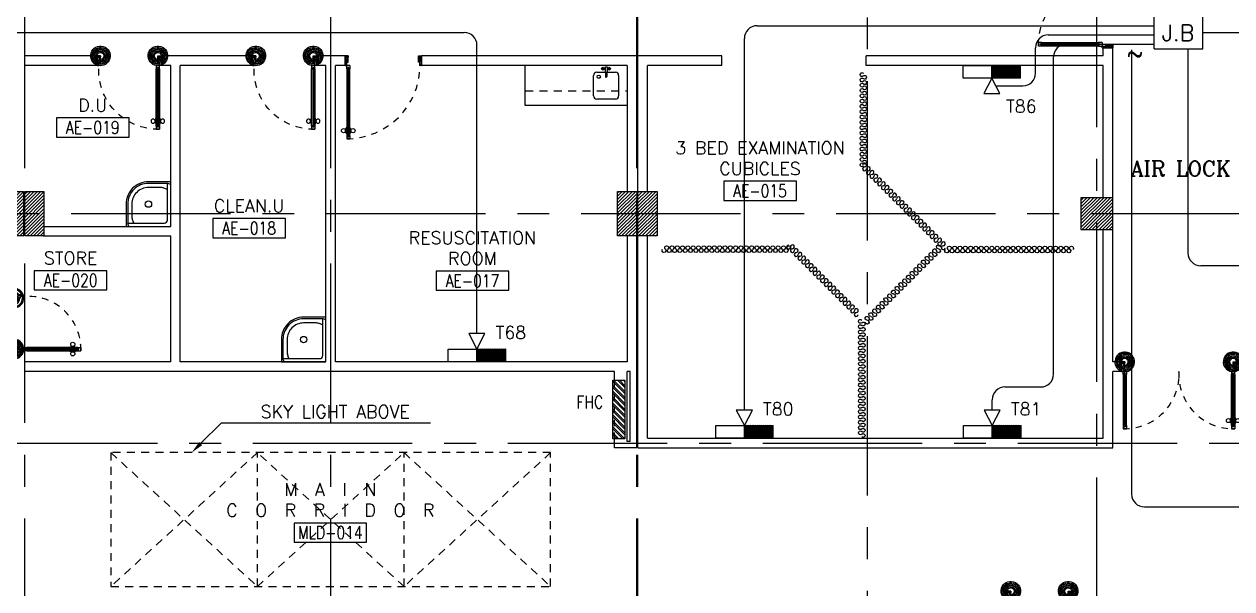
# Model space of a CAD drawing. Extents: x -1.4 to 90.6, y -12.3 to 78.9.
# Drawn here: x 42.56 to 61.51, y 45.17 to 54.03 of the extents above; entities that cross this region are included whole.
import ezdxf
from ezdxf.enums import TextEntityAlignment as Align

# ---------------------------------------------------------------- set-up
doc = ezdxf.new("R2010")
doc.units = 0
doc.header["$MEASUREMENT"] = 0
for name, pattern in [('CENTERX2', [4, 2.5, -0.5, 0.5, -0.5]), ('HIDDEN', [0.375, 0.25, -0.125]), ('HIDDEN2', [0.1875, 0.125, -0.0625])]:
    doc.linetypes.add(name, pattern=pattern)
doc.layers.get('0').update_dxf_attribs({"color": 11, "linetype": 'CONTINUOUS'})
for name, color, linetype in [('AXES', 11, 'CENTERX2'), ('COL', 11, 'CONTINUOUS'), ('DOOR', 11, 'CONTINUOUS'), ('E-CLINE', 4, 'CONTINUOUS'), ('E-SOCKETS', 4, 'CONTINUOUS'), ('E-TEL', 4, 'CONTINUOUS'), ('E-TEXT', 2, 'CONTINUOUS'), ('E-WIRE', 4, 'CONTINUOUS'), ('EJ', 11, 'CONTINUOUS'), ('FHC', 11, 'CONTINUOUS'), ('FIX', 11, 'CONTINUOUS'), ('HAT', 11, 'CONTINUOUS'), ('HIDDEN', 11, 'HIDDEN2'), ('Locker', 11, 'CONTINUOUS'), ('ME-FIX', 11, 'CONTINUOUS'), ('RM-BOX', 11, 'CONTINUOUS'), ('RM-IND', 11, 'CONTINUOUS'), ('RM-NAME', 11, 'CONTINUOUS'), ('RM-NO', 11, 'CONTINUOUS'), ('TXT', 3, 'CONTINUOUS'), ('WALL', 11, 'CONTINUOUS')]:
    doc.layers.add(name, color=color, linetype=linetype)
doc.styles.add('ROMANC', font='romanc', dxfattribs={"height": 0.1})
doc.styles.add('ROMANS', font='ROMANS.shx', dxfattribs={"width": 0.6})
doc.styles.get("Standard").update_dxf_attribs({"font": 'TXT.shx'})

# ---------------------------------------------------------------- blocks, each defined once
blk = doc.blocks.new('RM1')
at = {"layer": 'RM-BOX'}
blk.add_lwpolyline([(570, -200), (-570, -200), (-570, -500), (570, -500)], close=True, dxfattribs=at)
at = {"layer": 'RM-NAME', "style": 'ROMANS'}
for tag, p in [('ROOMNAME1', (0, 324)), ('ROOMNAME2', (0, 0))]:
    blk.add_attdef(tag, text='', height=200, dxfattribs=at).set_placement(p, align=Align.MIDDLE)
at = {"layer": 'RM-NO', "style": 'ROMANS', "width": 0.8}
blk.add_attdef('ROOMNO', text='', height=200, dxfattribs=at).set_placement((0, -350), align=Align.MIDDLE)
blk = doc.blocks.new('A$C24ED45A6')
at = {"layer": 'DOOR', "color": 0, "linetype": 'ByBlock'}
for p, q in [((925, 1100), (925, 1150)), ((925, 1150), (975, 1150)), ((975, 1150), (925, 1150)), ((975, 1100), (975, 1150)), ((909, 1055), (909, 990)), ((918, 1055), (909, 1055)), ((918, 990), (909, 990)), ((918, 978), (918, 1068)), ((925, 1068), (918, 1068)), ((918, 1055), (918, 990)), ((925, 978), (918, 978)), ((942, 1100), (925, 1100)), ((942, 1100), (942, 1120)), ((958, 1120), (942, 1120)), ((958, 1100), (958, 1120)), ((975, 1100), (958, 1100)), ((975, 1068), (982, 1068)), ((975, 978), (982, 978)), ((982, 978), (982, 1068)), ((982, 1055), (982, 990)), ((982, 1055), (991, 1055)), ((982, 990), (991, 990)), ((991, 1055), (991, 990)), ((925, 150), (925, 200)), ((925, 200), (942, 200)), ((942, 200), (942, 180)), ((958, 180), (958, 200)), ((958, 200), (975, 200)), ((975, 200), (975, 150)), ((0, 0), (0, 150)), ((0, 150), (25, 150)), ((50, 0), (0, 0)), ((25, 150), (25, 100)), ((25, 100), (50, 100)), ((50, 100), (50, 0)), ((925, 150), (975, 150)), ((942, 180), (958, 180)), ((975, 100), (950, 100)), ((950, 100), (950, 0)), ((1000, 150), (975, 150)), ((975, 150), (975, 100)), ((1000, 150), (1000, 0)), ((950, 0), (1000, 0))]:
    blk.add_line(p, q, dxfattribs=at)
at = {"layer": 'DOOR', "linetype": 'ByBlock'}
for p, q in [((925, 1100), (925, 200)), ((942, 200), (942, 1100)), ((958, 200), (958, 1100)), ((975, 200), (975, 1100))]:
    blk.add_line(p, q, dxfattribs=at)
at = {"layer": 'DOOR', "color": 9, "linetype": 'ByBlock'}
for p, q in [((50, 0), (0, 114)), ((50, 0), (0, 40)), ((50, 0), (37, 100)), ((950, 0), (1000, 114)), ((950, 0), (963, 100)), ((950, 0), (1000, 40))]:
    blk.add_line(p, q, dxfattribs=at)
at = {"layer": 'DOOR', "color": 0, "linetype": 'ByBlock'}
for centre in [(876, 1023), (1024, 1023)]:
    blk.add_circle(centre, 32.4, dxfattribs=at)
at = {"layer": 'DOOR', "linetype": 'HIDDEN', "ltscale": 0.5}
blk.add_arc((950, 222), 928, 88.456, 184.4816, dxfattribs=at)
at = {"layer": 'DOOR', "color": 9, "linetype": 'ByBlock'}
for centre, radius, start, end in [((50, 0), 154, 103.7142, 108.8947), ((50, 0), 134, 100.72, 111.8402), ((50, 0), 114, 102.6226, 115.9162), ((50, 0), 94.4, 90, 121.9818), ((50, 0), 74.4, 90, 132.2236), ((50, 0), 54.4, 90, 156.7926), ((50, 0), 34.4, 90, 180), ((50, 0), 14.4, 90, 180), ((950, 0), 94.4, 58.0182, 90), ((950, 0), 74.4, 47.7764, 90), ((950, 0), 54.4, 23.2074, 90), ((950, 0), 34.4, 0, 90), ((950, 0), 14.4, 0, 90), ((950, 0), 134, 68.1598, 79.28), ((950, 0), 114, 64.0838, 77.3774), ((950, 0), 154, 71.1053, 76.2858)]:
    blk.add_arc(centre, radius, start, end, dxfattribs=at)
at = {"layer": 'WALL'}
blk.add_line((1000, 0), (1000, 150), dxfattribs=at)
blk = doc.blocks.new('A$C272A55A0')
at = {"layer": 'DOOR', "color": 0, "linetype": 'ByBlock'}
for p, q in [((0, 900), (0, 1050)), ((50, 1050), (0, 1050)), ((50, 950), (50, 1050)), ((1750, 950), (1750, 1050)), ((1750, 1050), (1800, 1050)), ((1800, 1050), (1800, 900)), ((0, 900), (25, 900)), ((25, 950), (50, 950)), ((25, 900), (25, 950)), ((75, 900), (25, 900)), ((25, 850), (25, 900)), ((58, 870), (42, 870)), ((42, 870), (42, 850)), ((58, 850), (58, 870)), ((75, 900), (75, 850)), ((1725, 900), (1775, 900)), ((1725, 900), (1725, 850)), ((1742, 870), (1758, 870)), ((1742, 850), (1742, 870)), ((1775, 950), (1750, 950)), ((1758, 870), (1758, 850)), ((1775, 900), (1775, 950)), ((1800, 900), (1775, 900)), ((1775, 850), (1775, 900)), ((42, 850), (25, 850)), ((75, 850), (58, 850)), ((1725, 850), (1742, 850)), ((1758, 850), (1775, 850)), ((1725, 173), (1718, 173)), ((1718, 173), (1718, 83)), ((1775, 173), (1782, 173)), ((1782, 173), (1782, 83)), ((25, 50), (42, 50)), ((25, 50), (25, 0)), ((25, 0), (75, 0)), ((75, 0), (25, 0)), ((42, 50), (42, 30)), ((42, 30), (58, 30)), ((58, 50), (75, 50)), ((58, 50), (58, 30)), ((75, 50), (75, 0)), ((1718, 160), (1709, 160)), ((1709, 95), (1709, 160)), ((1718, 95), (1709, 95)), ((1718, 95), (1718, 160)), ((1725, 83), (1718, 83)), ((1742, 50), (1725, 50)), ((1725, 50), (1725, 0)), ((1775, 0), (1725, 0)), ((1725, 0), (1775, 0)), ((1742, 50), (1742, 30)), ((1758, 30), (1742, 30)), ((1775, 50), (1758, 50)), ((1758, 50), (1758, 30)), ((1775, 83), (1782, 83)), ((1775, 50), (1775, 0)), ((1782, 160), (1791, 160)), ((1782, 95), (1782, 160)), ((1782, 95), (1791, 95)), ((1791, 95), (1791, 160))]:
    blk.add_line(p, q, dxfattribs=at)
at = {"layer": 'DOOR', "color": 9, "linetype": 'ByBlock'}
for p, q in [((50, 1050), (0, 1010)), ((50, 1050), (0, 937)), ((50, 1050), (37, 950)), ((1750, 1050), (1800, 1010)), ((1750, 1050), (1800, 937)), ((1750, 1050), (1763, 950))]:
    blk.add_line(p, q, dxfattribs=at)
at = {"layer": 'DOOR', "linetype": 'ByBlock'}
for p, q in [((25, 850), (25, 50)), ((42, 850), (42, 50)), ((58, 850), (58, 50)), ((75, 50), (75, 850)), ((1725, 50), (1725, 850)), ((1742, 850), (1742, 50)), ((1758, 850), (1758, 50)), ((1775, 850), (1775, 50))]:
    blk.add_line(p, q, dxfattribs=at)
at = {"layer": 'DOOR', "color": 0, "linetype": 'ByBlock'}
for centre in [(1676, 128), (1824, 128)]:
    blk.add_circle(centre, 32.4, dxfattribs=at)
at = {"layer": 'DOOR', "color": 9, "linetype": 'ByBlock'}
for centre, radius, start, end in [((50, 1050), 54.4, 203.2074, 270), ((50, 1050), 34.4, 180, 270), ((50, 1050), 14.4, 180, 270), ((1750, 1050), 14.4, 270, 0), ((1750, 1050), 34.4, 270, 0), ((1750, 1050), 54.4, 270, 336.7926), ((50, 1050), 74.4, 227.7764, 270), ((50, 1050), 94.4, 238.0182, 270), ((50, 1050), 114, 244.0838, 257.3774), ((50, 1050), 134, 248.1598, 259.28), ((50, 1050), 154, 251.1053, 256.2858), ((1750, 1050), 74.4, 270, 312.2236), ((1750, 1050), 94.4, 270, 301.9818), ((1750, 1050), 114, 282.6226, 295.9162), ((1750, 1050), 134, 280.72, 291.8402), ((1750, 1050), 154, 283.7142, 288.8947)]:
    blk.add_arc(centre, radius, start, end, dxfattribs=at)
at = {"layer": 'DOOR', "linetype": 'HIDDEN', "ltscale": 0.5}
for centre, start, end in [((50, 851), 268.3174, 3.2965), ((1750, 851), 176.7035, 271.6826)]:
    blk.add_arc(centre, 851, start, end, dxfattribs=at)
at = {"layer": 'WALL', "linetype": 'ByBlock'}
blk.add_line((1800, 900), (1800, 1050), dxfattribs=at)
blk = doc.blocks.new('*X75')
at = {"color": 0}
for p, q in [((73379, 55136), (73844, 55601)), ((73379, 55189), (73791, 55601)), ((73379, 55242), (73738, 55601)), ((73379, 55295), (73685, 55601)), ((73379, 55348), (73632, 55601)), ((73379, 55401), (73579, 55601)), ((73379, 55454), (73526, 55601)), ((73379, 55507), (73473, 55601)), ((73379, 55560), (73420, 55601)), ((73397, 55101), (73879, 55583)), ((73450, 55101), (73879, 55530)), ((73503, 55101), (73879, 55477)), ((73556, 55101), (73879, 55424)), ((73610, 55101), (73879, 55371)), ((73663, 55101), (73879, 55318)), ((73716, 55101), (73879, 55265)), ((73769, 55101), (73879, 55212)), ((73822, 55101), (73879, 55159)), ((73875, 55101), (73879, 55106))]:
    blk.add_line(p, q, dxfattribs=at)
blk = doc.blocks.new('COL50')
at = {"layer": 'COL'}
blk.add_lwpolyline([(-250, 250), (-250, -250), (250, -250), (250, 250)], close=True, dxfattribs=at)
blk = doc.blocks.new('C11')
at = {"layer": 'HAT'}
h = blk.add_hatch(dxfattribs=at)
h.set_pattern_fill('ANSI31', color=256, scale=300, style=0)
h.set_pattern_definition([(45, (-383765.23, -62181), (-26.5165043, 26.5165043), [])])
h.paths.add_polyline_path([(-20, 350), (-20, 700), (-320, 700), (-320, 350)])
h.paths.add_polyline_path([(-320, 0), (-20, 0), (-20, 350), (-320, 350)])
h = blk.add_hatch(dxfattribs=at)
h.set_pattern_fill('ANSI31', color=256, scale=300, style=0)
h.set_pattern_definition([(45, (-383445.23, -62181), (-26.5165043, 26.5165043), [])])
h.paths.add_polyline_path([(300, 350), (300, 700), (0, 700), (0, 350)])
h.paths.add_polyline_path([(0, 0), (300, 0), (300, 350), (0, 350)])
at = {"layer": 'COL'}
for points in [[(-20, 700), (-20, 0), (-320, 0), (-320, 700)], [(300, 700), (300, 0), (0, 0), (0, 700)]]:
    blk.add_lwpolyline(points, close=True, dxfattribs=at)
blk = doc.blocks.new('DOOR90')
at = {"layer": 'DOOR', "color": 7, "linetype": 'ByBlock'}
for p, q in [((-150, 0), (0, 0)), ((-150, 0), (-150, -25)), ((0, -50), (-114, 0)), ((0, -50), (-40, 0)), ((0, -50), (0, 0)), ((-1000, -25), (-1050, -25)), ((-1050, -75), (-1050, -25)), ((-1050, -25), (-1050, -75)), ((-1000, -75), (-1050, -75)), ((-1000, -42), (-1020, -42)), ((-1020, -42), (-1020, -58)), ((-1000, -58), (-1020, -58)), ((-1000, -25), (-1000, -42)), ((-1000, -58), (-1000, -75)), ((-878, -18), (-968, -18)), ((-968, -25), (-968, -18)), ((-968, -75), (-968, -82)), ((-878, -82), (-968, -82)), ((-955, -9), (-890, -9)), ((-955, -18), (-955, -9)), ((-955, -18), (-890, -18)), ((-955, -82), (-890, -82)), ((-955, -82), (-955, -91)), ((-955, -91), (-890, -91)), ((-890, -18), (-890, -9)), ((-890, -82), (-890, -91)), ((-878, -25), (-878, -18)), ((-878, -75), (-878, -82)), ((-200, -25), (-150, -25)), ((-200, -42), (-200, -25)), ((-180, -42), (-200, -42)), ((-200, -58), (-180, -58)), ((-200, -75), (-200, -58)), ((-150, -75), (-200, -75)), ((-180, -58), (-180, -42)), ((-150, -25), (-100, -25)), ((-150, -75), (-150, -25)), ((-100, -25), (-100, -50)), ((0, -50), (-100, -37)), ((-100, -50), (0, -50)), ((-150, -875), (-100, -875)), ((-150, -900), (-150, -875)), ((-150, -900), (0, -900)), ((0, -900), (-150, -900)), ((0, -850), (-114, -900)), ((-100, -875), (-100, -850)), ((0, -850), (-100, -863)), ((-100, -850), (0, -850)), ((0, -850), (-40, -900)), ((0, -850), (0, -900))]:
    blk.add_line(p, q, dxfattribs=at)
at = {"layer": 'DOOR', "linetype": 'ByBlock'}
for p, q in [((-200, -25), (-1000, -25)), ((-200, -42), (-1000, -42)), ((-200, -58), (-1000, -58)), ((-1000, -75), (-200, -75))]:
    blk.add_line(p, q, dxfattribs=at)
at = {"layer": 'DOOR', "color": 7, "linetype": 'ByBlock'}
for centre in [(-923, 24), (-923, -124)]:
    blk.add_circle(centre, 32.4, dxfattribs=at)
for centre, radius, start, end in [((0, -50), 154, 161.1053, 166.2858), ((0, -50), 94.4, 148.0182, 180), ((0, -50), 134, 158.1598, 169.28), ((0, -50), 114, 154.0838, 167.3774), ((0, -50), 74.4, 137.7764, 180), ((0, -50), 54.4, 113.2074, 180), ((0, -50), 34.4, 90, 180), ((0, -50), 14.4, 90, 180), ((0, -850), 154, 193.7142, 198.8947), ((0, -850), 134, 190.72, 201.8402), ((0, -850), 94.4, 180, 211.9818), ((0, -850), 74.4, 180, 222.2236), ((0, -850), 54.4, 180, 246.7926), ((0, -850), 34.4, 180, 270), ((0, -850), 14.4, 180, 270)]:
    blk.add_arc(centre, radius, start, end, dxfattribs=at)
at = {"layer": 'DOOR', "linetype": 'HIDDEN', "ltscale": 0.5}
blk.add_arc((-222, -50), 828, 178.2701, 275.003, dxfattribs=at)
blk = doc.blocks.new('HF16162-P')
at = {"color": 8}
for centre, start, end in [((-0.04, 0.037), 313.5684, 226.4316), ((0.11, 0.037), 313.5684, 226.4316), ((0.261, 0.037), 313.5684, 226.4316), ((0.411, 0.037), 313.5684, 226.4316), ((0.562, 0.037), 313.5684, 226.4316), ((0.712, 0.037), 313.5684, 226.4316), ((0.863, 0.037), 313.5684, 226.4316), ((1.013, 0.037), 313.5684, 226.4316), ((1.164, 0.037), 313.5684, 226.4316), ((1.314, 0.037), 313.5684, 226.4316), ((1.465, 0.037), 313.5684, 226.4316), ((1.615, 0.037), 313.5684, 226.4316), ((1.766, 0.037), 313.5684, 226.4316), ((1.916, 0.037), 313.5684, 226.4316), ((2.067, 0.037), 313.5684, 226.4316), ((2.217, 0.037), 313.5684, 226.4316), ((2.368, 0.037), 313.5684, 226.4316), ((2.518, 0.037), 313.5684, 226.4316), ((2.669, 0.037), 313.5684, 226.4316), ((2.819, 0.037), 313.5684, 226.4316), ((2.97, 0.037), 313.5684, 226.4316), ((3.12, 0.037), 313.5684, 226.4316), ((3.27, 0.037), 313.5684, 226.4316), ((3.421, 0.037), 313.5684, 226.4316), ((0.035, -0.042), 133.5684, 46.4316), ((0.186, -0.042), 133.5684, 46.4316), ((0.336, -0.042), 133.5684, 46.4316), ((0.487, -0.042), 133.5684, 46.4316), ((0.637, -0.042), 133.5684, 46.4316), ((0.788, -0.042), 133.5684, 46.4316), ((0.938, -0.042), 133.5684, 46.4316), ((1.088, -0.042), 133.5684, 46.4316), ((1.239, -0.042), 133.5684, 46.4316), ((1.389, -0.042), 133.5684, 46.4316), ((1.54, -0.042), 133.5684, 46.4316), ((1.69, -0.042), 133.5684, 46.4316), ((1.841, -0.042), 133.5684, 46.4316), ((1.991, -0.042), 133.5684, 46.4316), ((2.142, -0.042), 133.5684, 46.4316), ((2.292, -0.042), 133.5684, 46.4316), ((2.443, -0.042), 133.5684, 46.4316), ((2.593, -0.042), 133.5684, 46.4316), ((2.744, -0.042), 133.5684, 46.4316), ((2.894, -0.042), 133.5684, 46.4316), ((3.045, -0.042), 133.5684, 46.4316), ((3.195, -0.042), 133.5684, 46.4316), ((3.346, -0.042), 133.5684, 46.4316), ((3.496, -0.042), 133.5684, 46.4316)]:
    blk.add_arc(centre, 0.0546, start, end, dxfattribs=at)
blk = doc.blocks.new('DOOR100')
at = {"layer": 'DOOR', "color": 7, "linetype": 'ByBlock'}
for p, q in [((-91, 1205), (-91, 1140)), ((-82, 1205), (-91, 1205)), ((-82, 1140), (-91, 1140)), ((-82, 1128), (-82, 1218)), ((-75, 1218), (-82, 1218)), ((-82, 1205), (-82, 1140)), ((-75, 1250), (-75, 1300)), ((-75, 1300), (-25, 1300)), ((-25, 1300), (-75, 1300)), ((-58, 1250), (-75, 1250)), ((-58, 1250), (-58, 1270)), ((-42, 1270), (-58, 1270)), ((-42, 1250), (-42, 1270)), ((-25, 1250), (-42, 1250)), ((-25, 1250), (-25, 1300)), ((-25, 1218), (-18, 1218)), ((-18, 1128), (-18, 1218)), ((-18, 1205), (-18, 1140)), ((-18, 1205), (-9, 1205)), ((-18, 1140), (-9, 1140)), ((-9, 1205), (-9, 1140)), ((-75, 1128), (-82, 1128)), ((-25, 1128), (-18, 1128)), ((-75, 200), (-58, 200)), ((-75, 150), (-75, 200)), ((-58, 200), (-58, 180)), ((-42, 200), (-25, 200)), ((-42, 180), (-42, 200)), ((-25, 200), (-25, 150)), ((-1200, 0), (-1200, 150)), ((-1200, 150), (-1175, 150)), ((-1200, 150), (-1200, 0)), ((-1150, 0), (-1200, 114)), ((-1150, 0), (-1200, 40)), ((-1150, 0), (-1200, 0)), ((-1175, 150), (-1175, 100)), ((-1175, 100), (-1150, 100)), ((-1150, 0), (-1163, 100)), ((-1150, 100), (-1150, 0)), ((-75, 150), (-25, 150)), ((-58, 180), (-42, 180)), ((-50, 0), (0, 114)), ((-50, 100), (-50, 0)), ((-50, 0), (-37, 100)), ((-25, 100), (-50, 100)), ((-50, 0), (0, 40)), ((-50, 0), (0, 0)), ((0, 150), (-25, 150)), ((-25, 150), (-25, 100)), ((0, 0), (0, 150)), ((0, 150), (0, 0))]:
    blk.add_line(p, q, dxfattribs=at)
at = {"layer": 'DOOR', "linetype": 'ByBlock'}
for p, q in [((-75, 1250), (-75, 200)), ((-58, 200), (-58, 1250)), ((-42, 200), (-42, 1250)), ((-25, 200), (-25, 1250))]:
    blk.add_line(p, q, dxfattribs=at)
at = {"layer": 'DOOR', "color": 7, "linetype": 'ByBlock'}
for centre in [(-124, 1173), (24, 1173)]:
    blk.add_circle(centre, 32.4, dxfattribs=at)
at = {"layer": 'DOOR', "linetype": 'HIDDEN', "ltscale": 0.5}
blk.add_arc((-25, 150), 1150, 90, 180, dxfattribs=at)
at = {"layer": 'DOOR', "color": 7, "linetype": 'ByBlock'}
for centre, radius, start, end in [((-1150, 0), 154, 103.7142, 108.8947), ((-1150, 0), 134, 100.72, 111.8402), ((-1150, 0), 94.4, 90, 121.9818), ((-1150, 0), 74.4, 90, 132.2236), ((-1150, 0), 54.4, 90, 156.7926), ((-1150, 0), 34.4, 90, 180), ((-1150, 0), 14.4, 90, 180), ((-50, 0), 94.4, 58.0182, 90), ((-50, 0), 74.4, 47.7764, 90), ((-50, 0), 54.4, 23.2074, 90), ((-50, 0), 34.4, 0, 90), ((-50, 0), 14.4, 0, 90), ((-50, 0), 134, 68.1598, 79.28), ((-50, 0), 114, 64.0838, 77.3774), ((-50, 0), 154, 71.1053, 76.2858)]:
    blk.add_arc(centre, radius, start, end, dxfattribs=at)
blk = doc.blocks.new('A$C49F1192B')
at = {"layer": 'DOOR', "color": 0, "linetype": 'ByBlock', "xscale": -1, "rotation": 270}
blk.add_blockref('DOOR100', (0, 1200), dxfattribs=at)
blk = doc.blocks.new('JAN-001')
for p, q in [((730, -30), (30, -30)), ((30, -30), (30, -730)), ((80, -130), (80, -705)), ((705, -80), (130, -80)), ((610, -80), (635, -152)), ((640, -380), (640, -184)), ((688, -30), (704, -76)), ((705, -380), (705, -84)), ((730, -380), (730, -30)), ((30, -688), (76, -704)), ((30, -730), (380, -730)), ((80, -610), (152, -635)), ((84, -705), (380, -705)), ((184, -640), (380, -640))]:
    blk.add_line(p, q)
blk.add_circle((380, -380), 50)
for centre, radius, start, end in [((130, -130), 50, 90, 180), ((540, -184), 100, 0, 19.0039), ((680, -84), 25, 0, 19.0039), ((380, -380), 350, 270, 0), ((380, -380), 325, 270, 0), ((380, -380), 260, 270, 0), ((84, -680), 25, 250.9961, 270), ((184, -540), 100, 250.9961, 270)]:
    blk.add_arc(centre, radius, start, end)
blk = doc.blocks.new('A$C347D0806')
at = {"layer": 'ME-FIX'}
for p, q in [((0.627, 1.6), (0.627, 0)), ((0.107, 1.28), (0.107, 1.417)), ((0.157, 1.467), (0.478, 1.467)), ((0.528, 1.417), (0.528, 1.124)), ((0.019, 1.254), (0.019, 1.287)), ((0.019, 1.287), (0.174, 1.28)), ((0.019, 1.254), (0.174, 1.261)), ((0.107, 1.124), (0.107, 1.261)), ((0.478, 1.074), (0.157, 1.074)), ((0.627, 0), (0, 0))]:
    blk.add_line(p, q, dxfattribs=at)
for centre, radius in [((0.05, 1.32), 0.0217), ((0.05, 1.32), 0.014), ((0.05, 1.221), 0.0217), ((0.05, 1.221), 0.014), ((0.177, 1.156), 0.0255)]:
    blk.add_circle(centre, radius, dxfattribs=at)
for centre, radius, start, end in [((0.157, 1.417), 0.0499, 90, 180), ((0.478, 1.417), 0.0499, 0, 90), ((0.174, 1.27), 0.00997, 270, 90), ((0.157, 1.124), 0.0499, 180, 270), ((0.478, 1.124), 0.0499, 270, 0)]:
    blk.add_arc(centre, radius, start, end, dxfattribs=at)
blk = doc.blocks.new('BHU')
at = {"color": 8}
for p, q in [((0, -311), (145, 1)), ((0, -340), (159, 1)), ((0, -370), (173, 1)), ((0, -399), (187, 1)), ((0, -281), (132, 1)), ((0, -251), (118, 1)), ((0, -15), (7, 1)), ((0, -44), (21, 1)), ((0, -74), (35, 1)), ((0, -104), (49, 1)), ((0, -133), (63, 1)), ((0, -163), (76, 1)), ((0, -192), (90, 1)), ((0, -222), (104, 1)), ((0, -429), (199, -1)), ((4, -450), (199, -31)), ((18, -450), (199, -61)), ((32, -450), (199, -90)), ((45, -450), (199, -120)), ((59, -450), (199, -149)), ((73, -450), (199, -179)), ((87, -450), (199, -208)), ((101, -450), (199, -238)), ((114, -450), (199, -268)), ((128, -450), (199, -297)), ((142, -450), (199, -327)), ((156, -450), (199, -356)), ((169, -450), (199, -386)), ((183, -450), (199, -416)), ((197, -450), (199, -445))]:
    blk.add_line(p, q, dxfattribs=at)
at = {"layer": 'E-SOCKETS'}
for p, q in [((0, 450), (199, 450)), ((0, -450), (0, 450)), ((199, 450), (199, -450))]:
    blk.add_line(p, q, dxfattribs=at)
at = {"layer": 'E-SOCKETS', "color": 4}
for p, q in [((0, 1), (199, 1)), ((0, -450), (199, -450))]:
    blk.add_line(p, q, dxfattribs=at)

msp = doc.modelspace()

# ---------------------------------------------------------------- hatches: boundary and pattern name
at = {"layer": 'FHC', "linetype": 'ByBlock', "ltscale": 0.3}
h = msp.add_hatch(dxfattribs=at)
h.set_pattern_fill('ANSI32', color=11, scale=175, angle=90, style=0)
h.set_pattern_definition([(135, (83.03745, -184.67465), (-0.046403882, -0.046403882), []), (135, (83.03745, -184.64371), (-0.046403882, -0.046403882), [])])
h.paths.add_polyline_path([(51.9864, 48.4415), (51.7964, 48.4415), (51.7964, 47.5215), (51.9864, 47.5215)])
h.paths.add_polyline_path([(52.4076, 47.3089), (51.9867, 47.3089), (51.9867, 47.5714), (52.4076, 47.5714)], flags=9)

# ---------------------------------------------------------------- linework, layer by layer
at = {"color": 8}
for centre, start, end in [((55.7454, 51.7592), 88.56836, 1.43164), ((55.7469, 51.8197), 268.56836, 181.43164), ((55.8043, 51.7003), 88.56836, 1.43164), ((55.8059, 51.7607), 268.56836, 181.43164), ((55.8648, 51.7018), 268.56836, 181.43164), ((55.8633, 51.6414), 88.56836, 1.43164), ((55.9222, 51.5825), 88.56836, 1.43164), ((55.9237, 51.6429), 268.56836, 181.43164), ((55.9811, 51.5236), 88.56836, 1.43164), ((55.9826, 51.584), 268.56836, 181.43164), ((56.0415, 51.5251), 268.56836, 181.43164), ((56.04, 51.4647), 88.56836, 1.43164), ((56.0989, 51.4058), 88.56836, 1.43164), ((56.1004, 51.4662), 268.56836, 181.43164), ((56.1578, 51.3469), 88.56836, 1.43164), ((56.1593, 51.4073), 268.56836, 181.43164), ((56.2182, 51.3484), 268.56836, 181.43164), ((56.2167, 51.2879), 88.56836, 1.43164), ((56.2756, 51.229), 88.56836, 1.43164), ((56.2771, 51.2895), 268.56836, 181.43164), ((56.3345, 51.1701), 88.56836, 1.43164), ((56.3361, 51.2305), 268.56836, 181.43164), ((56.395, 51.1716), 268.56836, 181.43164), ((56.3935, 51.1112), 88.56836, 1.43164), ((56.4524, 51.0523), 88.56836, 1.43164), ((56.4539, 51.1127), 268.56836, 181.43164), ((56.5113, 50.9934), 88.56836, 1.43164), ((56.5128, 51.0538), 268.56836, 181.43164), ((56.5717, 50.9949), 268.56836, 181.43164), ((56.5702, 50.9345), 88.56836, 1.43164), ((56.6291, 50.8756), 88.56836, 1.43164), ((56.6306, 50.936), 268.56836, 181.43164), ((56.688, 50.8167), 88.56836, 1.43164), ((56.6895, 50.8771), 268.56836, 181.43164), ((56.7469, 50.7577), 88.56836, 1.43164), ((56.7484, 50.8182), 268.56836, 181.43164), ((56.8073, 50.7592), 268.56836, 181.43164), ((56.8058, 50.6988), 88.56836, 1.43164), ((56.8647, 50.6399), 88.56836, 1.43164), ((56.8663, 50.7003), 268.56836, 181.43164), ((56.9237, 50.581), 88.56836, 1.43164), ((56.9252, 50.6414), 268.56836, 181.43164), ((56.9841, 50.5825), 268.56836, 181.43164), ((54.5552, 50.5339), 88.56836, 1.43164), ((54.6141, 50.475), 88.56836, 1.43164), ((54.6156, 50.5355), 268.56836, 181.43164), ((54.673, 50.4161), 88.56836, 1.43164), ((54.6745, 50.4765), 268.56836, 181.43164), ((54.7334, 50.4176), 268.56836, 181.43164), ((56.9826, 50.5221), 88.56836, 1.43164), ((54.7319, 50.3572), 88.56836, 1.43164), ((54.7908, 50.2983), 88.56836, 1.43164), ((54.7923, 50.3587), 268.56836, 181.43164), ((54.8497, 50.2394), 88.56836, 1.43164), ((54.8512, 50.2998), 268.56836, 181.43164), ((54.9086, 50.1805), 88.56836, 1.43164), ((54.9101, 50.2409), 268.56836, 181.43164), ((54.969, 50.182), 268.56836, 181.43164), ((54.9675, 50.1216), 88.56836, 1.43164), ((55.0265, 50.0627), 88.56836, 1.43164), ((55.028, 50.1231), 268.56836, 181.43164), ((55.0854, 50.0037), 88.56836, 1.43164), ((55.0869, 50.0642), 268.56836, 181.43164), ((55.1458, 50.0053), 268.56836, 181.43164), ((55.1443, 49.9448), 88.56836, 1.43164), ((55.2032, 49.8859), 88.56836, 1.43164), ((55.2047, 49.9463), 268.56836, 181.43164), ((55.2621, 49.827), 88.56836, 1.43164), ((55.2636, 49.8874), 268.56836, 181.43164), ((55.3225, 49.8285), 268.56836, 181.43164), ((55.321, 49.7681), 88.56836, 1.43164), ((55.3799, 49.7092), 88.56836, 1.43164), ((55.3814, 49.7696), 268.56836, 181.43164), ((55.4388, 49.6503), 88.56836, 1.43164), ((55.4403, 49.7107), 268.56836, 181.43164), ((55.4993, 49.6518), 268.56836, 181.43164), ((55.4977, 49.5914), 88.56836, 1.43164), ((55.5567, 49.5325), 88.56836, 1.43164), ((55.5582, 49.5929), 268.56836, 181.43164), ((55.6156, 49.4735), 88.56836, 1.43164), ((55.6171, 49.534), 268.56836, 181.43164)]:
    msp.add_arc(centre, 0.0302, start, end, dxfattribs=at)
at = {"color": 8, "extrusion": (0, 0, -1)}
for centre, major_axis, start_param, end_param in [((55.7054, 53.239), (-0.0214, 0.0214), 3.1166059, 7.8789684), ((55.7054, 53.1556), (-0.0214, 0.0214), 3.1166059, 7.8789684), ((55.7054, 53.0723), (-0.0214, 0.0214), 3.1166059, 7.8789684), ((55.7492, 53.1973), (-0.0214, 0.0214), 6.2581985, 11.0205611), ((55.7492, 53.114), (-0.0214, 0.0214), 6.2581985, 11.0205611), ((55.7492, 53.0307), (-0.0214, 0.0214), 6.2581985, 11.0205611), ((55.7054, 52.989), (-0.0214, 0.0214), 3.1166059, 7.8789684), ((55.7054, 52.9057), (-0.0214, 0.0214), 3.1166059, 7.8789684), ((55.7492, 52.9474), (-0.0214, 0.0214), 6.2581985, 11.0205611), ((55.7492, 52.8641), (-0.0214, 0.0214), 6.2581985, 11.0205611), ((55.7054, 52.8224), (-0.0214, 0.0214), 3.1166059, 7.8789684), ((55.7054, 52.7391), (0.0214, 0.0214), 1.5458095, 6.3081721), ((55.7054, 52.6558), (-0.0214, 0.0214), 3.1166059, 7.8789684), ((55.7492, 52.7807), (-0.0214, 0.0214), 6.2581985, 11.0205611), ((55.7492, 52.6974), (-0.0214, 0.0214), 6.2581985, 11.0205611), ((55.7054, 52.5725), (-0.0214, 0.0214), 3.1166059, 7.8789684), ((55.7054, 52.4891), (-0.0214, 0.0214), 3.1166059, 7.8789684), ((55.7492, 52.6141), (-0.0214, 0.0214), 6.2581985, 11.0205611), ((55.7492, 52.5308), (-0.0214, 0.0214), 6.2581985, 11.0205611), ((55.7054, 52.4058), (-0.0214, 0.0214), 3.1166059, 7.8789684), ((55.7054, 52.3225), (-0.0214, 0.0214), 3.1166059, 7.8789684), ((55.7492, 52.4475), (-0.0214, 0.0214), 6.2581985, 11.0205611), ((55.7492, 52.3642), (-0.0214, 0.0214), 6.2581985, 11.0205611), ((55.7492, 52.2809), (-0.0214, 0.0214), 6.2581985, 11.0205611), ((55.7054, 52.2392), (-0.0214, 0.0214), 3.1166059, 7.8789684), ((55.7054, 52.1559), (-0.0214, 0.0214), 3.1166059, 7.8789684), ((55.7492, 52.1975), (-0.0214, 0.0214), 6.2581985, 11.0205611), ((55.7492, 52.1142), (0.0214, 0.0214), 4.6874022, 9.4497648), ((55.7054, 52.0726), (0.0214, 0.0214), 1.5458095, 6.3081721), ((55.7054, 51.9893), (-0.0214, 0.0214), 3.1166059, 7.8789684), ((55.7054, 51.9059), (-0.0214, 0.0214), 3.1166059, 7.8789684), ((55.7492, 52.0309), (-0.0214, 0.0214), 6.2581985, 11.0205611), ((55.7492, 51.9476), (-0.0214, 0.0214), 6.2581985, 11.0205611), ((55.7054, 51.8226), (-0.0214, 0.0214), 3.1166059, 7.8789684), ((55.7492, 51.8643), (-0.0214, 0.0214), 6.2581985, 11.0205611), ((56.7878, 50.4154), (-0.0214, 0.0214), 3.902004, 8.6643666), ((56.8467, 50.4743), (-0.0214, 0.0214), 3.902004, 8.6643666), ((56.8482, 50.4139), (-0.0214, 0.0214), 0.7604114, 5.5227739), ((56.9057, 50.5332), (-0.0214, 0.0214), 3.902004, 8.6643666), ((56.9072, 50.4728), (-0.0214, 0.0214), 0.7604114, 5.5227739), ((56.5522, 50.1798), (0.0214, 0.0214), 2.3312077, 7.0935703), ((56.6111, 50.2387), (0.0214, 0.0214), 2.3312077, 7.0935703), ((56.67, 50.2976), (0.0214, 0.0214), 2.3312077, 7.0935703), ((56.6715, 50.2372), (0.0214, 0.0214), -0.810385, 3.9519776), ((56.7289, 50.3565), (-0.0214, 0.0214), 3.902004, 8.6643666), ((56.7304, 50.2961), (0.0214, 0.0214), -0.810385, 3.9519776), ((56.7893, 50.355), (0.0214, 0.0214), -0.810385, 3.9519776), ((56.3754, 50.003), (-0.0214, 0.0214), 3.902004, 8.6643666), ((56.4344, 50.0619), (-0.0214, 0.0214), 3.902004, 8.6643666), ((56.4359, 50.0015), (-0.0214, 0.0214), 0.7604114, 5.5227739), ((56.4933, 50.1209), (0.0214, 0.0214), 2.3312077, 7.0935703), ((56.4948, 50.0604), (-0.0214, 0.0214), 0.7604114, 5.5227739), ((56.5537, 50.1193), (-0.0214, 0.0214), 0.7604114, 5.5227739), ((56.6126, 50.1783), (0.0214, 0.0214), -0.810385, 3.9519776), ((56.1987, 49.8263), (-0.0214, 0.0214), 3.902004, 8.6643666), ((56.2576, 49.8852), (-0.0214, 0.0214), 3.902004, 8.6643666), ((56.2591, 49.8248), (0.0214, 0.0214), -0.810385, 3.9519776), ((56.3165, 49.9441), (-0.0214, 0.0214), 3.902004, 8.6643666), ((56.318, 49.8837), (0.0214, 0.0214), -0.810385, 3.9519776), ((56.377, 49.9426), (-0.0214, 0.0214), 0.7604114, 5.5227739), ((56.022, 49.6496), (0.0214, 0.0214), 2.3312077, 7.0935703), ((56.0809, 49.7085), (0.0214, 0.0214), 2.3312077, 7.0935703), ((56.0824, 49.6481), (-0.0214, 0.0214), 0.7604114, 5.5227739), ((56.1398, 49.7674), (0.0214, 0.0214), 2.3312077, 7.0935703), ((56.1413, 49.707), (0.0214, 0.0214), -0.810385, 3.9519776), ((56.2002, 49.7659), (0.0214, 0.0214), -0.810385, 3.9519776), ((55.8452, 49.4728), (-0.0214, 0.0214), 3.902004, 8.6643666), ((55.9042, 49.5317), (-0.0214, 0.0214), 3.902004, 8.6643666), ((55.9057, 49.4713), (-0.0214, 0.0214), 0.7604114, 5.5227739), ((55.9631, 49.5907), (0.0214, 0.0214), 2.3312077, 7.0935703), ((55.9646, 49.5302), (-0.0214, 0.0214), 0.7604114, 5.5227739), ((56.0235, 49.5891), (-0.0214, 0.0214), 0.7604114, 5.5227739), ((55.6802, 49.3662), (-0.0214, 0.0214), 3.1166059, 7.8789684), ((55.6802, 49.2829), (-0.0214, 0.0214), 3.1166059, 7.8789684), ((55.724, 49.3245), (-0.0214, 0.0214), 6.2581985, 11.0205611), ((55.724, 49.2412), (-0.0214, 0.0214), 6.2581985, 11.0205611), ((55.7863, 49.4139), (-0.0214, 0.0214), 3.902004, 8.6643666), ((55.7878, 49.3535), (0.0214, 0.0214), -0.810385, 3.9519776), ((55.8468, 49.4124), (-0.0214, 0.0214), 0.7604114, 5.5227739), ((55.6802, 49.1996), (-0.0214, 0.0214), 3.1166059, 7.8789684), ((55.6802, 49.1162), (-0.0214, 0.0214), 3.1166059, 7.8789684), ((55.724, 49.1579), (-0.0214, 0.0214), 6.2581985, 11.0205611), ((55.724, 49.0746), (-0.0214, 0.0214), 6.2581985, 11.0205611), ((55.6802, 49.0329), (-0.0214, 0.0214), 3.1166059, 7.8789684), ((55.6802, 48.9496), (-0.0214, 0.0214), 3.1166059, 7.8789684), ((55.6802, 48.8663), (0.0214, 0.0214), 1.5458095, 6.3081721), ((55.724, 48.9913), (-0.0214, 0.0214), 6.2581985, 11.0205611), ((55.724, 48.908), (-0.0214, 0.0214), 6.2581985, 11.0205611), ((55.6802, 48.783), (-0.0214, 0.0214), 3.1166059, 7.8789684), ((55.6802, 48.6997), (-0.0214, 0.0214), 3.1166059, 7.8789684), ((55.724, 48.8246), (-0.0214, 0.0214), 6.2581985, 11.0205611), ((55.724, 48.7413), (-0.0214, 0.0214), 6.2581985, 11.0205611), ((55.6802, 48.6164), (-0.0214, 0.0214), 3.1166059, 7.8789684), ((55.6802, 48.5331), (-0.0214, 0.0214), 3.1166059, 7.8789684), ((55.724, 48.658), (-0.0214, 0.0214), 6.2581985, 11.0205611), ((55.724, 48.5747), (-0.0214, 0.0214), 6.2581985, 11.0205611), ((55.724, 48.4914), (-0.0214, 0.0214), 6.2581985, 11.0205611), ((55.6802, 48.4497), (-0.0214, 0.0214), 3.1166059, 7.8789684), ((55.6802, 48.3664), (-0.0214, 0.0214), 3.1166059, 7.8789684), ((55.724, 48.4081), (-0.0214, 0.0214), 6.2581985, 11.0205611), ((55.724, 48.3248), (-0.0214, 0.0214), 6.2581985, 11.0205611), ((55.6802, 48.2831), (-0.0214, 0.0214), 3.1166059, 7.8789684), ((55.6802, 48.1998), (0.0214, 0.0214), 1.5458095, 6.3081721), ((55.6802, 48.1165), (-0.0214, 0.0214), 3.1166059, 7.8789684), ((55.724, 48.2415), (0.0214, 0.0214), 4.6874022, 9.4497648), ((55.724, 48.1581), (-0.0214, 0.0214), 6.2581985, 11.0205611), ((55.6802, 48.0332), (-0.0214, 0.0214), 3.1166059, 7.8789684), ((55.6802, 47.9499), (-0.0214, 0.0214), 3.1166059, 7.8789684), ((55.724, 48.0748), (-0.0214, 0.0214), 6.2581985, 11.0205611), ((55.724, 47.9915), (-0.0214, 0.0214), 6.2581985, 11.0205611), ((55.724, 47.9082), (-0.0214, 0.0214), 6.2581985, 11.0205611), ((55.6802, 47.8665), (-0.0214, 0.0214), 3.1166059, 7.8789684), ((55.6802, 47.7832), (0.0214, 0.0214), 1.5458095, 6.3081721), ((55.724, 47.8249), (0.0214, 0.0214), 4.6874022, 9.4497648), ((55.724, 47.7416), (-0.0214, 0.0214), 6.2581985, 11.0205611), ((55.6802, 47.6999), (-0.0214, 0.0214), 3.1166059, 7.8789684), ((55.6802, 47.6166), (-0.0214, 0.0214), 3.1166059, 7.8789684), ((55.724, 47.6583), (-0.0214, 0.0214), 6.2581985, 11.0205611), ((55.724, 47.5749), (0.0214, 0.0214), 4.6874022, 9.4497648)]:
    msp.add_ellipse(centre, major_axis=major_axis, ratio=1, start_param=start_param, end_param=end_param, dxfattribs=at)
at = {"layer": 'AXES'}
for p, q in [((47.3714, -0.2278), (47.3714, 78.5849)), ((59.3914, -11.5849), (59.3914, 78.2497)), ((42.5714, -0.2278), (42.5714, 77.909)), ((52.1714, -0.2278), (52.1714, 77.8997)), ((52.1914, -0.2278), (52.1914, 77.8997)), ((55.7914, 6.6365), (55.7914, 65.4565)), ((-0.7, 51.0565), (68.3914, 51.0565)), ((10.1514, 47.4565), (68.3914, 47.4565))]:
    msp.add_line(p, q, dxfattribs=at)
at = {"layer": 'E-TEL', "color": 4}
for p, q in [((60.29, 53.6407), (60.29, 54.1586)), ((61.0561, 53.6407), (61.0561, 54.1586)), ((60.29, 53.6407), (61.0561, 53.6407)), ((57.7422, 53.1822), (57.6159, 52.94)), ((57.8685, 52.94), (57.7422, 53.1822)), ((57.7422, 53.1822), (57.7422, 53.1822)), ((57.6159, 52.94), (57.8685, 52.94)), ((49.7915, 49.1743), (49.539, 49.1743)), ((49.539, 49.1743), (49.6653, 48.9321)), ((49.6653, 48.9321), (49.7915, 49.1743)), ((49.6653, 48.9321), (49.6653, 48.9321)), ((53.9869, 47.9743), (53.7343, 47.9743)), ((53.7343, 47.9743), (53.8606, 47.7321)), ((53.8606, 47.7321), (53.9869, 47.9743)), ((57.8762, 47.9743), (57.6236, 47.9743)), ((57.6236, 47.9743), (57.7499, 47.7321)), ((57.7499, 47.7321), (57.8762, 47.9743)), ((53.8606, 47.7321), (53.8606, 47.7321)), ((57.7499, 47.7321), (57.7499, 47.7321))]:
    msp.add_line(p, q, dxfattribs=at)
at = {"layer": 'E-WIRE', "color": 4}
for p, q in [((54.0606, 54.0055), (60.29, 54.0055)), ((38.6599, 53.8997), (49.4653, 53.8997)), ((58.6287, 53.8604), (60.29, 53.8604)), ((61.0561, 53.8997), (63.83, 53.8997)), ((58.9119, 53.7154), (60.29, 53.7154)), ((59.9366, 53.6253), (59.9366, 46.6552)), ((60.8201, 53.6407), (60.8201, 50.4404)), ((63.0136, 50.2404), (61.0201, 50.2404)), ((60.1366, 46.4552), (67.7365, 46.4552))]:
    msp.add_line(p, q, dxfattribs=at)
at = {"layer": 'E-WIRE'}
for p, q in [((49.6653, 49.1743), (49.6653, 53.6997)), ((53.8606, 47.9743), (53.8606, 53.8055)), ((58.4287, 53.2611), (58.4287, 53.6604)), ((58.7119, 48.5369), (58.7119, 53.5154)), ((57.8053, 53.0611), (58.2287, 53.0611)), ((57.9499, 48.3369), (58.5119, 48.3369)), ((57.7499, 47.9743), (57.7499, 48.1369))]:
    msp.add_line(p, q, dxfattribs=at)
for centre, start, end in [((54.0606, 53.8055), 90, 180), ((49.4653, 53.6997), 0, 90), ((58.6287, 53.6604), 90, 180), ((58.9119, 53.5154), 90, 180), ((58.2287, 53.2611), 270, 0), ((58.5119, 48.5369), 270, 360), ((57.9499, 48.1369), 90, 180)]:
    msp.add_arc(centre, 0.2, start, end, dxfattribs=at)
at = {"layer": 'E-WIRE', "color": 4}
for centre in [(61.0201, 50.4404), (60.1366, 46.6552)]:
    msp.add_arc(centre, 0.2, 180, 270, dxfattribs=at)
at = {"layer": 'FHC', "linetype": 'ByBlock', "ltscale": 0.3}
for p, q in [((51.7964, 47.5215), (51.7964, 48.4415)), ((51.7964, 48.4415), (51.9864, 48.4415)), ((51.9864, 48.4415), (51.9864, 47.5215)), ((51.9864, 47.5215), (51.7964, 47.5215))]:
    msp.add_line(p, q, dxfattribs=at)
at = {"layer": 'FHC', "color": 250, "linetype": 'HIDDEN', "ltscale": 0.25}
msp.add_line((51.8214, 47.5235), (51.8214, 48.4407), dxfattribs=at)
at = {"layer": 'HIDDEN'}
for p, q in [((50.8214, 47.3065), (43.9214, 47.3065)), ((43.9214, 47.3065), (43.9214, 45.2065)), ((46.2214, 47.3065), (43.9214, 45.2065)), ((43.9214, 47.3065), (46.2214, 45.2065)), ((48.5214, 45.2065), (46.2214, 47.3065)), ((46.2214, 45.2065), (48.5214, 47.3065)), ((46.2214, 45.2065), (46.2214, 47.3065)), ((46.2214, 45.2065), (46.2214, 47.3065)), ((50.8214, 47.3065), (48.5214, 45.2065)), ((48.5214, 47.3065), (50.8214, 45.2065)), ((48.5214, 45.2065), (48.5214, 47.3065)), ((48.5214, 45.2065), (48.5214, 47.3065)), ((50.8214, 45.2065), (50.8214, 47.3065)), ((43.9214, 45.2065), (50.8214, 45.2065))]:
    msp.add_line(p, q, dxfattribs=at)
at = {"layer": 'ME-FIX', "linetype": 'HIDDEN2'}
msp.add_line((50.4212, 52.9815), (52.0214, 52.9815), dxfattribs=at)
at = {"layer": 'RM-IND'}
for p, q in [((45.3305, 47.4476), (45.6589, 47.7744)), ((45.6589, 47.7744), (46.1719, 47.7744)), ((46.1719, 47.7744), (48.9386, 47.7744))]:
    msp.add_line(p, q, dxfattribs=at)
msp.add_solid([(45.354, 47.424), (45.307, 47.4712), (45.1887, 47.3065)], dxfattribs=at)
at = {"layer": 'WALL'}
for p, q in [((59.4914, 53.6565), (59.6414, 53.6565)), ((59.4914, 53.5315), (59.4914, 53.6565)), ((59.6414, 51.3065), (59.6414, 53.6565)), ((42.5714, 53.3815), (42.5714, 53.5315)), ((43.7089, 53.5315), (42.5714, 53.5315)), ((43.7089, 53.3815), (43.7089, 53.5315)), ((44.7089, 53.3815), (44.7089, 53.5315)), ((46.1464, 53.5315), (44.7089, 53.5315)), ((44.7089, 53.3815), (44.7089, 53.5315)), ((46.1464, 53.3815), (46.1464, 53.5315)), ((47.5964, 53.5315), (47.1464, 53.5315)), ((47.1464, 53.3815), (47.1464, 53.5315)), ((47.5964, 53.3815), (47.5964, 53.5315)), ((52.1714, 53.5315), (48.7964, 53.5315)), ((48.7964, 53.3815), (48.7964, 53.5315)), ((52.1714, 53.3815), (52.1714, 53.5315)), ((52.1914, 51.4065), (52.1914, 53.5315)), ((53.5075, 53.5315), (52.1914, 53.5315)), ((53.5075, 53.3815), (53.5075, 53.5315)), ((55.7696, 53.3815), (55.7696, 53.5315)), ((59.4914, 53.5315), (55.7696, 53.5315)), ((43.7089, 53.3815), (42.5714, 53.3815)), ((44.8614, 53.3815), (44.7089, 53.3815)), ((44.8614, 50.8565), (44.8614, 53.3815)), ((45.0114, 48.7315), (45.0114, 53.3815)), ((46.1464, 53.3815), (45.0114, 53.3815)), ((47.2964, 53.3815), (47.1464, 53.3815)), ((47.2964, 48.7315), (47.2964, 53.3815)), ((47.4464, 48.7315), (47.4464, 53.3815)), ((47.5964, 53.3815), (47.4464, 53.3815)), ((52.0214, 53.3815), (48.7964, 53.3815)), ((52.0214, 53.3815), (52.0214, 51.4065)), ((52.3414, 51.4065), (52.3414, 53.3815)), ((53.5075, 53.3815), (52.3414, 53.3815)), ((59.4914, 53.3815), (55.7696, 53.3815)), ((59.4914, 51.3065), (59.4914, 53.3815)), ((42.8714, 50.8565), (44.8614, 50.8565)), ((59.4914, 47.5315), (59.4914, 50.8065)), ((59.6414, 48.7315), (59.6414, 50.8065)), ((42.8714, 50.7065), (44.8614, 50.7065)), ((44.8614, 48.7315), (44.8614, 50.7065)), ((52.0214, 50.7065), (52.0214, 48.7315)), ((52.1714, 47.3815), (52.1714, 50.7565)), ((52.1914, 47.3815), (52.1914, 50.7065)), ((52.3414, 47.5315), (52.3414, 50.7065)), ((42.5714, 48.5815), (42.5714, 48.7315)), ((44.8614, 48.7315), (42.5714, 48.7315)), ((47.2964, 48.7315), (45.0114, 48.7315)), ((52.0214, 48.7315), (47.4464, 48.7315)), ((52.1714, 48.5815), (52.1714, 48.7315)), ((59.7789, 48.7315), (59.6414, 48.7315)), ((59.7789, 48.5815), (59.7789, 48.7315)), ((51.8214, 48.5815), (42.5714, 48.5815)), ((51.8214, 48.4415), (51.8214, 48.5815)), ((52.0714, 48.5815), (52.0214, 48.5815)), ((52.0214, 47.4815), (52.0214, 48.5815)), ((52.0714, 47.4815), (52.0714, 48.5815)), ((59.6414, 47.3815), (59.6414, 48.5815)), ((59.7789, 48.5815), (59.6414, 48.5815)), ((51.8214, 47.3815), (51.8214, 47.5215)), ((52.1714, 47.3815), (51.8214, 47.3815)), ((52.0714, 47.4815), (52.0214, 47.4815)), ((52.1914, 47.3815), (59.6414, 47.3815)), ((52.3414, 47.5315), (59.4914, 47.5315))]:
    msp.add_line(p, q, dxfattribs=at)

# ---------------------------------------------------------------- block references
at = {"layer": 'COL', "xscale": 0.001000000047497451, "yscale": 0.0009999999892897904, "zscale": 0.001}
msp.add_blockref('COL50', (59.3914, 51.0565), dxfattribs=at)
at = {"layer": 'DOOR', "color": 0}
for name, p, xscale, yscale, zscale, rotation in [('A$C272A55A0', (58.4744, 53.6565), -0.001111111099210878, 0.001111111099210878, 0.001111111111111111, 270), ('A$C24ED45A6', (43.7089, 53.5315), -0.001000000047497451, 0.0009999999892897904, 0.001, 180), ('A$C24ED45A6', (46.1464, 53.5315), -0.001000000047497451, 0.0009999999892897904, 0.001, 180), ('A$C49F1192B', (48.7964, 53.5315), -0.0009999999892897904, 0.0009999999892897904, 0.001, 90), ('A$C24ED45A6', (57.9914, 45.1315), -0.001000000047497451, 0.0009999999892897904, 0.001, 180)]:
    msp.add_blockref(name, p, dxfattribs=dict(at, xscale=xscale, yscale=yscale, zscale=zscale, rotation=rotation))
at = {"layer": 'DOOR', "xscale": 0.001000000047497451, "yscale": 0.0009999999892897904, "zscale": 0.001, "rotation": 180}
msp.add_blockref('DOOR90', (42.4014, 48.8815), dxfattribs=at)
at = {"layer": 'DOOR', "color": 0, "xscale": 0.001000000047497451, "yscale": 0.0009999999892897904, "zscale": 0.001}
msp.add_blockref('A$C272A55A0', (59.7789, 47.6812), dxfattribs=at)
at = {"layer": 'E-CLINE', "xscale": 0.0009999999892897904, "yscale": 0.0009999999892897904, "zscale": 0.001, "rotation": 90}
for p in [(57.7433, 53.1822), (49.6664, 48.7315), (53.8617, 47.5315), (57.751, 47.5315)]:
    msp.add_blockref('BHU', p, dxfattribs=at)
at = {"layer": 'EJ', "color": 2, "linetype": 'ByBlock', "xscale": 0.001000000047497451, "yscale": 0.0009999999892897904, "zscale": 0.001}
for p in [(42.5714, 50.7065), (52.1914, 50.7065)]:
    msp.add_blockref('C11', p, dxfattribs=at)
at = {"layer": 'FIX', "xscale": 0.0009999999892897904, "yscale": 0.0009999999892897904, "zscale": 0.001, "rotation": 180}
for p in [(44.8914, 50.8265), (47.3264, 48.7015)]:
    msp.add_blockref('JAN-001', p, dxfattribs=at)
at = {"layer": 'HAT', "xscale": 0.001000000047497451, "yscale": 0.0009999999892897904, "zscale": 0.001}
for p, values in [((43.6368, 52.7593), {'ROOMNO': 'AE-019', 'ROOMNAME2': 'D.U'}), ((54.1062, 51.7641), {'ROOMNO': 'AE-015', 'ROOMNAME2': 'CUBICLES', 'ROOMNAME1': '3 BED EXAMINATION'}), ((46.0907, 51.1793), {'ROOMNO': 'AE-018', 'ROOMNAME2': 'CLEAN.U'}), ((49.5948, 50.3534), {'ROOMNO': 'AE-017', 'ROOMNAME2': 'ROOM', 'ROOMNAME1': 'RESUSCITATION'}), ((43.2909, 50.3599), {'ROOMNO': 'AE-020', 'ROOMNAME2': 'STORE'})]:
    msp.add_blockref('RM1', p, dxfattribs=at).add_auto_attribs(values)
msp.add_blockref('*X75', (-14.2378, -4.2945), dxfattribs=at)
at = {"layer": 'Locker', "rotation": 270}
msp.add_blockref('A$C347D0806', (50.4212, 53.3815), dxfattribs=at)
at = {"layer": 'WALL', "xscale": -0.5536417323164642, "yscale": 0.5536417322873604, "zscale": 0.5536417322834644}
for p in [(54.5353, 50.5026), (58.9713, 50.4978)]:
    msp.add_blockref('HF16162-P', p, dxfattribs=at)
at = {"layer": 'WALL', "xscale": 0.001000000047497451, "yscale": 0.0009999999892897904, "zscale": 0.001}
msp.add_blockref('RM1', (47.3651, 46.4022), dxfattribs=at).add_auto_attribs({'ROOMNO': 'MLD-014', 'ROOMNAME2': 'C  O  R  R  I  D  O  R', 'ROOMNAME1': 'M  A  I  N'})

# ---------------------------------------------------------------- texts
at = {"layer": 'E-TEXT', "color": 4, "style": 'ROMANS'}
msp.add_text('J.B', height=0.25249, dxfattribs=at).set_placement((60.6639, 53.8927), align=Align.MIDDLE)
at = {"layer": 'E-TEXT', "color": 4}
for s, height, p in [('~', 0.25, (59.8597, 53.4483, -2.4)), ('T86', 0.2, (57.9659, 52.6416, -2.4)), ('T68', 0.2, (49.9573, 49.0923, -2.4)), ('T80', 0.2, (54.1526, 47.8923, -2.4)), ('T81', 0.2, (58.0419, 47.8923, -2.4))]:
    msp.add_text(s, height=height, dxfattribs=at).set_placement(p)
at = {"layer": 'FHC', "style": 'ROMANS', "width": 0.8}
msp.add_text('FHC', height=0.2, dxfattribs=at).set_placement((51.2272, 47.9993))
at = {"layer": 'RM-NAME', "style": 'ROMANS'}
msp.add_text('SKY LIGHT ABOVE', height=0.2, dxfattribs=at).set_placement((46.2719, 47.9494), align=Align.MIDDLE_LEFT)
at = {"layer": 'TXT', "style": 'ROMANC'}
msp.add_text('AIR LOCK', height=0.24, dxfattribs=at).set_placement((60.7017, 51.7634), align=Align.MIDDLE)

doc.saveas('drawing.dxf')
